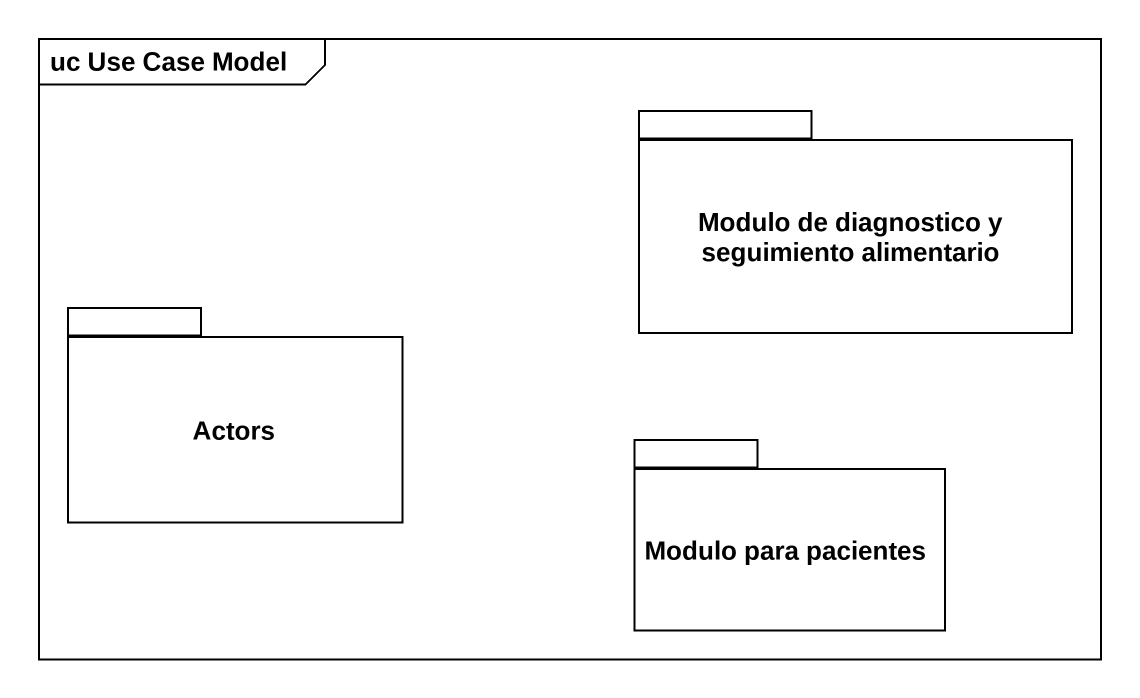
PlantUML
@startuml
mainframe uc Use Case Model
package "Modulo de diagnostico y seguimiento alimentario" as Modulo_de_diagnostico_y {
}
package Actors {
}
package "Modulo para pacientes" as Modulo_para_pacientes {
}
@enduml
